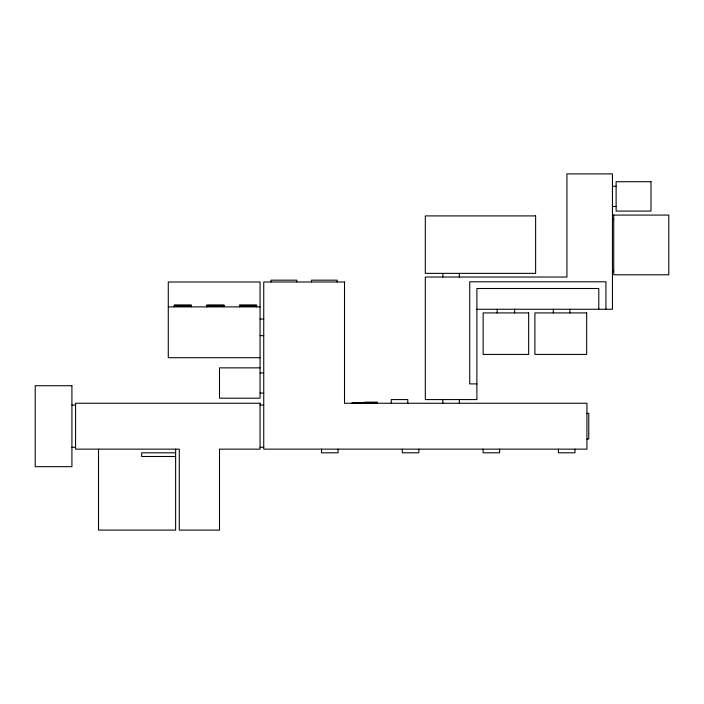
<?xml version="1.0" encoding="UTF-8"?>
<svg xmlns="http://www.w3.org/2000/svg" width="704" height="704" viewBox="0 0 704 704"><rect width="100%" height="100%" fill="white"/><g stroke="black" fill="none" stroke-linecap="round" stroke-linejoin="round"><path stroke-width="1.06" d="M612.445 186.296L616.114 186.296M612.445 206.492L616.114 206.492M612.445 215.072L668.8 215.072L668.8 274.798L613.73 274.798L613.73 215.072M612.445 219.067L613.73 219.067M612.445 270.802L613.73 270.802M174.266 305.413L191.391 305.413M206.906 305.413L224.03 305.413M239.492 305.413L256.617 305.413M174.266 306.328L191.391 306.328M206.906 306.328L224.03 306.328M239.492 306.328L256.617 306.328M168.282 306.882L260.058 306.882M476.89 309.25L612.445 309.25L612.445 173.906L566.922 173.906L566.922 277.033L425.313 277.033L425.313 399.582L476.89 399.582L476.89 288.499L598.787 288.499L598.787 309.25M260.058 319.106L263.736 319.106M260.058 335.623L263.736 335.623M260.058 357.702L168.282 357.702L168.282 281.987L260.058 281.987L260.058 398.191L219.498 398.191L219.498 367.858L260.058 367.858M260.058 372.935L263.736 372.935M476.89 383.9L469.735 383.9L469.735 281.802L605.933 281.802L605.933 309.25M260.058 393.122L263.736 393.122M71.914 405.09L75.583 405.09M260.058 405.09L263.736 405.09M586.934 413.336L588.764 413.336L588.764 439.05L586.934 439.05M71.914 447.304L75.583 447.304M260.058 447.304L263.736 447.304M175.622 452.813L141.654 452.813L141.654 456.482L175.622 456.482M574.966 449.143L574.966 452.813L558.448 452.813L558.448 449.143M569.862 309.25L569.862 312.919M553.344 309.25L553.344 312.919M514.615 309.25L514.615 312.919M499.611 449.143L499.611 452.813L483.085 452.813L483.085 449.143M497.174 309.25L497.174 312.919M459.36 273.363L459.36 277.033M459.36 399.582L459.36 403.251M442.842 273.363L442.842 277.033M442.842 399.582L442.842 403.251M418.845 449.143L418.845 452.813L402.318 452.813L402.318 449.143M407.783 403.251L407.783 399.582L391.266 399.582L391.266 403.251M377.52 403.251L351.824 403.251M377.159 402.882L377.159 402.151L364.857 402.151L364.857 402.882M364.487 402.882L352.194 402.882M338.078 449.143L338.078 452.813L321.552 452.813L321.552 449.143M337.172 281.987L337.172 280.157L311.458 280.157L311.458 281.987M296.771 281.987L296.771 280.157L271.075 280.157L271.075 281.987M256.617 306.882L256.617 305.043L239.492 305.043L239.492 306.882M224.03 306.882L224.03 305.043L206.906 305.043L206.906 306.882M191.391 306.882L191.391 305.043L174.266 305.043L174.266 306.882M175.622 449.143L175.622 530.094L98.516 530.094L98.516 449.143M650.998 181.711L616.114 181.711L616.114 211.077L650.998 211.077L650.998 181.711M535.63 215.908L425.313 215.908L425.313 273.363L535.63 273.363L535.63 215.908M344.511 281.987L263.736 281.987L263.736 449.143L586.934 449.143L586.934 403.251L344.511 403.251L344.511 281.987M528.66 312.919L483.138 312.919L483.138 354.42L528.66 354.42L528.66 312.919M586.661 312.919L534.899 312.919L534.899 354.42L586.661 354.42L586.661 312.919M71.914 385.722L35.2 385.722L35.2 466.673L71.914 466.673L71.914 385.722M260.058 403.251L75.583 403.251L75.583 449.143L179.291 449.143L179.291 530.094L219.498 530.094L219.498 449.143L260.058 449.143L260.058 403.251"/></g></svg>
